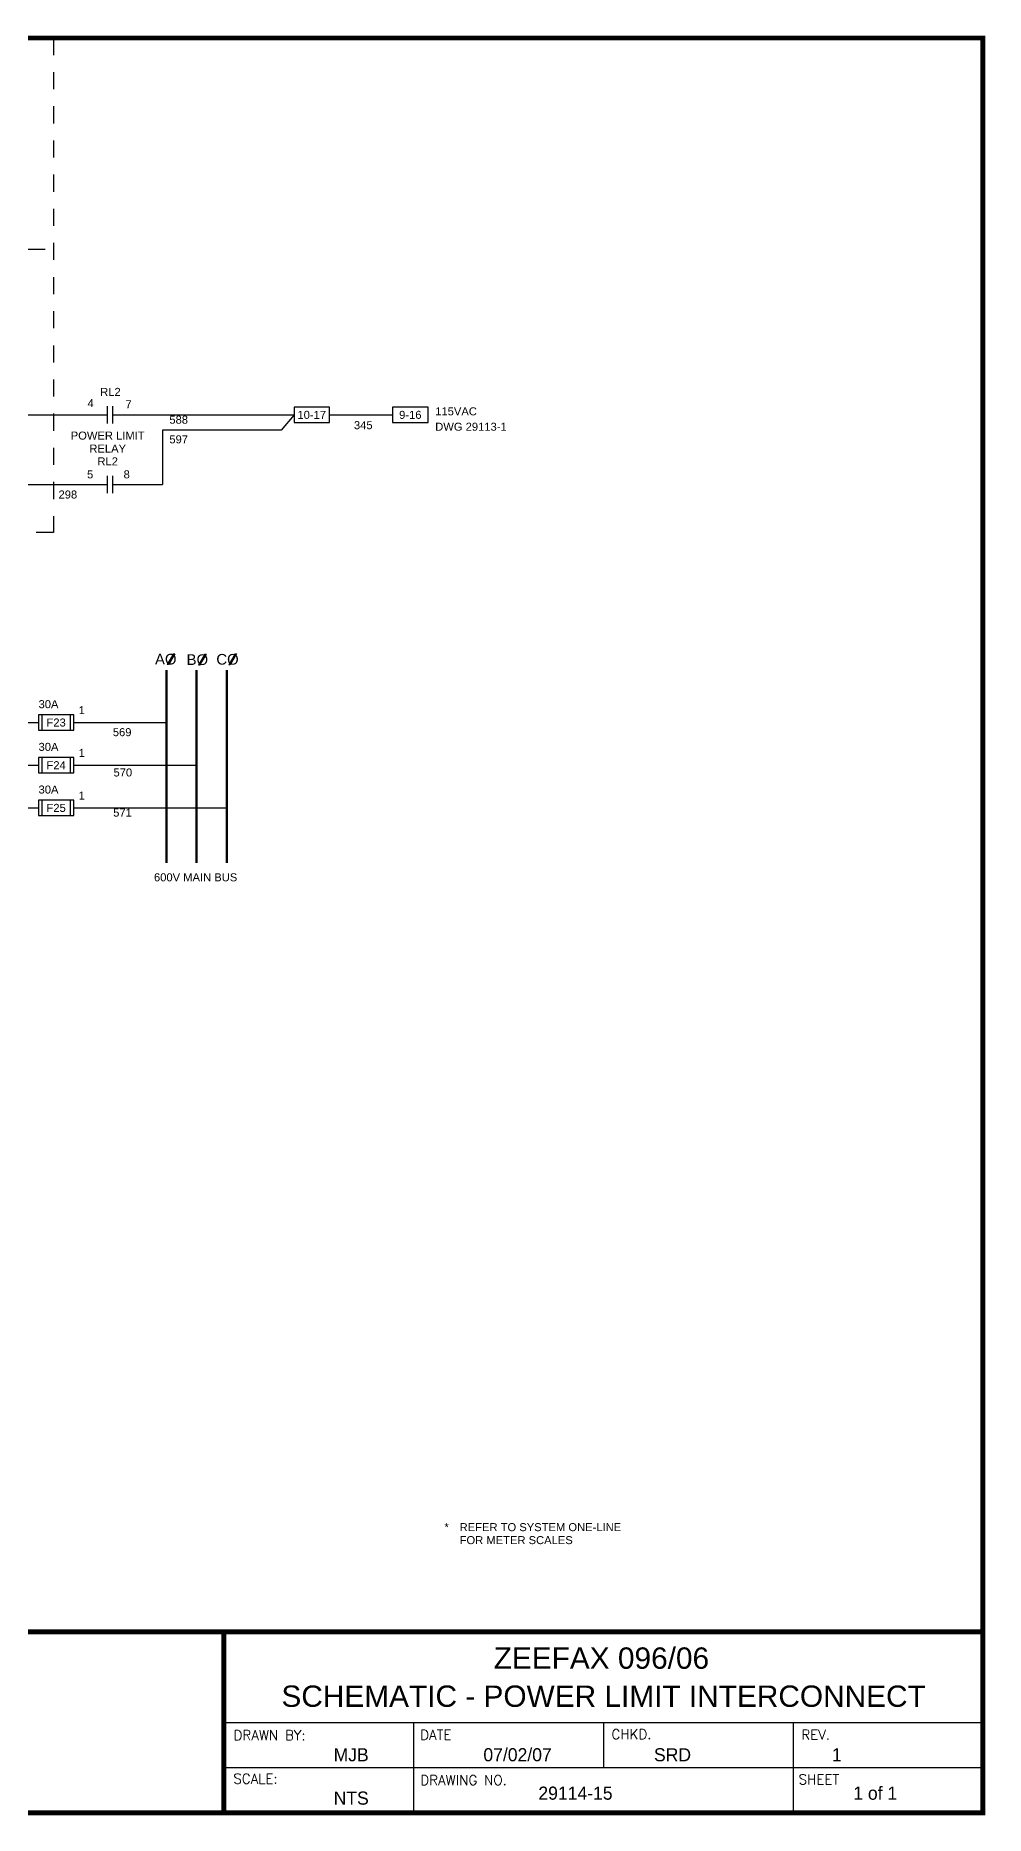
# Model space of a CAD drawing. Extents: x 1.2 to 17.8, y -2.1 to 8.4.
# Drawn here: x 12.25 to 17.81, y -2.07 to 8.36 of the extents above; entities that cross this region are included whole.
import ezdxf
from ezdxf.enums import TextEntityAlignment as Align

# ---------------------------------------------------------------- set-up
doc = ezdxf.new("R2010")
doc.units = 0
doc.header["$MEASUREMENT"] = 0
doc.linetypes.add('DASHED2', pattern=[0.375, 0.25, -0.125])
doc.layers.get('0').update_dxf_attribs({"linetype": 'CONTINUOUS'})
doc.layers.add('DRAWING', color=7, linetype='CONTINUOUS')
doc.styles.add('A1', font='A1.shx')
doc.styles.add('ROMAND', font='ROMAND.shx')
doc.styles.get("Standard").update_dxf_attribs({"font": 'ARIAL.TTF'})

# ---------------------------------------------------------------- blocks, each defined once
blk = doc.blocks.new('npcap')
for p, q in [((0, 0.051), (0, -0.051)), ((0.031, 0.051), (0.031, -0.051))]:
    blk.add_line(p, q)
blk = doc.blocks.new('A_phase')
h = blk.add_hatch(color=256)
h.paths.add_polyline_path([(0.1, -0.033), (0.108, -0.033), (0.145, 0.031), (0.137, 0.031)], flags=16)
h.paths.add_polyline_path([(0.01, -0.05), (0.165, -0.05), (0.165, 0.047), (0.01, 0.047)], flags=9)
for p, q in [((0.137, 0.031), (0.1, -0.033)), ((0.145, 0.031), (0.108, -0.033)), ((0.137, 0.031), (0.145, 0.031)), ((0.108, -0.033), (0.1, -0.033))]:
    blk.add_line(p, q)
blk.add_text('AO', height=0.0625).set_placement((0.029, -0.032))
blk = doc.blocks.new('B_phase')
h = blk.add_hatch(color=256)
h.paths.add_polyline_path([(0.094, -0.031), (0.101, -0.031), (0.139, 0.033), (0.131, 0.033)], flags=16)
h.paths.add_polyline_path([(0.01, -0.048), (0.158, -0.048), (0.158, 0.049), (0.01, 0.049)], flags=9)
for p, q in [((0.131, 0.033), (0.094, -0.031)), ((0.139, 0.033), (0.101, -0.031)), ((0.131, 0.033), (0.139, 0.033)), ((0.101, -0.031), (0.094, -0.031))]:
    blk.add_line(p, q)
blk.add_text('BO', height=0.0625).set_placement((0.025, -0.03))
blk = doc.blocks.new('C_phase')
h = blk.add_hatch(color=256)
h.paths.add_polyline_path([(0.099, -0.026), (0.107, -0.026), (0.144, 0.038), (0.136, 0.038)], flags=16)
h.paths.add_polyline_path([(0.013, -0.043), (0.168, -0.043), (0.168, 0.054), (0.013, 0.054)], flags=9)
for p, q in [((0.136, 0.038), (0.099, -0.026)), ((0.144, 0.038), (0.107, -0.026)), ((0.136, 0.038), (0.144, 0.038)), ((0.107, -0.026), (0.099, -0.026))]:
    blk.add_line(p, q)
blk.add_text('CO', height=0.0625).set_placement((0.025, -0.025))

msp = doc.modelspace()

# ---------------------------------------------------------------- linework, layer by layer
at = {"color": 7}
for p, q in [((13.355, -1.522), (17.8, -1.522)), ((14.466, -1.522), (14.466, -2.052)), ((15.578, -1.522), (15.578, -1.787)), ((16.689, -1.522), (16.689, -2.052)), ((13.355, -1.787), (17.8, -1.787))]:
    msp.add_line(p, q, dxfattribs=at)
at = {"color": 7, "const_width": 0.0288}
msp.add_lwpolyline([(17.8, -2.052), (17.8, 8.343), (1.168, 8.343), (1.168, -2.052)], close=True, dxfattribs=at)
for points in [[(1.168, -0.992), (17.8, -0.992)], [(13.355, -2.052), (13.355, -0.992)]]:
    msp.add_lwpolyline(points, dxfattribs=at)
at = {"layer": 'DRAWING', "color": 7, "linetype": 'DASHED2', "ltscale": 0.1875}
for p, q in [((12.357, 8.343), (12.357, 5.447)), ((8.208, 7.106), (12.357, 7.106)), ((12.357, 5.447), (9.347, 5.447))]:
    msp.add_line(p, q, dxfattribs=at)
at = {"layer": 'DRAWING', "color": 7}
for p, q in [((13.766, 6.181), (13.766, 6.092)), ((13.974, 6.181), (13.766, 6.181)), ((13.974, 6.092), (13.974, 6.181)), ((14.551, 6.181), (14.343, 6.181)), ((14.343, 6.181), (14.343, 6.092)), ((14.551, 6.092), (14.551, 6.181)), ((11.126, 6.136), (12.672, 6.136)), ((12.703, 6.136), (13.766, 6.136)), ((13.69, 6.047), (12.996, 6.047)), ((12.996, 6.047), (12.996, 5.728)), ((13.766, 6.092), (13.974, 6.092)), ((13.974, 6.136), (14.343, 6.136)), ((14.343, 6.092), (14.551, 6.092)), ((12.093, 5.728), (12.672, 5.728)), ((12.703, 5.728), (12.996, 5.728)), ((12.269, 4.379), (12.269, 4.29)), ((12.477, 4.379), (12.269, 4.379)), ((12.29, 4.379), (12.29, 4.29)), ((12.456, 4.379), (12.456, 4.29)), ((12.477, 4.29), (12.477, 4.379)), ((11.757, 4.334), (12.269, 4.334)), ((12.269, 4.29), (12.477, 4.29)), ((12.477, 4.334), (13.019, 4.334)), ((11.757, 4.084), (12.269, 4.084)), ((12.477, 4.129), (12.269, 4.129)), ((12.269, 4.129), (12.269, 4.04)), ((12.29, 4.129), (12.29, 4.04)), ((12.456, 4.129), (12.456, 4.04)), ((12.477, 4.04), (12.477, 4.129)), ((12.477, 4.084), (13.195, 4.084)), ((12.269, 4.04), (12.477, 4.04)), ((12.477, 3.879), (12.269, 3.879)), ((12.269, 3.879), (12.269, 3.79)), ((12.29, 3.879), (12.29, 3.79)), ((12.456, 3.879), (12.456, 3.79)), ((12.477, 3.79), (12.477, 3.879)), ((11.757, 3.834), (12.269, 3.834)), ((12.269, 3.79), (12.477, 3.79)), ((12.477, 3.834), (13.372, 3.834))]:
    msp.add_line(p, q, dxfattribs=at)
at = {"layer": 'DRAWING'}
msp.add_line((13.766, 6.136), (13.69, 6.047), dxfattribs=at)
at = {"layer": 'DRAWING', "color": 7, "lineweight": 50}
for p, q in [((13.019, 4.641), (13.019, 3.513)), ((13.195, 4.641), (13.195, 3.513)), ((13.372, 4.641), (13.372, 3.513))]:
    msp.add_line(p, q, dxfattribs=at)

# ---------------------------------------------------------------- block references
at = {"layer": 'DRAWING', "color": 7}
for name, p in [('npcap', (12.672, 6.136)), ('npcap', (12.672, 5.728)), ('A_phase', (12.923, 4.706)), ('B_phase', (13.112, 4.701)), ('C_phase', (13.286, 4.698))]:
    msp.add_blockref(name, p, dxfattribs=at)

# ---------------------------------------------------------------- texts
at = {"color": 7}
for s, height, style, p in [('CHKD.', 0.0576, 'ROMAND', (15.625, -1.62)), ('DRAWN BY:', 0.0576, 'ROMAND', (13.412, -1.626)), ('DATE', 0.0576, 'ROMAND', (14.505, -1.624)), ('REV.', 0.0576, 'ROMAND', (16.737, -1.623)), ('MJB', 0.0769, 'A1', (13.998, -1.75)), ('07/02/07', 0.0769, 'A1', (14.875, -1.75)), ('SRD', 0.0769, 'A1', (15.874, -1.75)), ('1', 0.0769, 'A1', (16.916, -1.75)), ('SCALE:', 0.0576, 'ROMAND', (13.411, -1.881)), ('DRAWING NO.', 0.05763, 'ROMAND', (14.506, -1.889)), ('SHEET', 0.0576, 'ROMAND', (16.721, -1.885)), ('NTS', 0.0769, 'A1', (13.998, -2.004)), ('29114-15', 0.0769, 'A1', (15.197, -1.975)), ('1 of 1', 0.0769, 'A1', (17.041, -1.975))]:
    msp.add_text(s, height=height, dxfattribs=dict(at, style=style)).set_placement(p)
at = {"layer": 'DRAWING', "color": 7}
for s, height, p in [('RL2', 0.0469, (12.691, 6.247)), ('POWER LIMIT', 0.04688, (12.675, 5.991)), ('RELAY', 0.0469, (12.675, 5.915)), ('RL2', 0.0469, (12.675, 5.84))]:
    msp.add_text(s, height=height, dxfattribs=at).set_placement(p, align=Align.CENTER)
for s, height, p in [('4', 0.0469, (12.557, 6.181)), ('7', 0.0469, (12.779, 6.175)), ('115VAC', 0.0469, (14.593, 6.133)), ('588', 0.0469, (13.036, 6.084)), ('345', 0.0469, (14.117, 6.052)), ('DWG 29113-1', 0.04688, (14.593, 6.043)), ('597', 0.0469, (13.036, 5.969)), ('5', 0.0469, (12.554, 5.764)), ('8', 0.0469, (12.768, 5.764)), ('298', 0.0469, (12.387, 5.646)), ('30A', 0.0469, (12.27, 4.418)), ('1', 0.0469, (12.505, 4.383)), ('569', 0.0469, (12.705, 4.254)), ('30A', 0.0469, (12.27, 4.168)), ('1', 0.0469, (12.505, 4.133)), ('570', 0.0469, (12.709, 4.018)), ('30A', 0.0469, (12.27, 3.918)), ('1', 0.0469, (12.505, 3.883)), ('571', 0.0469, (12.707, 3.783)), ('600V MAIN BUS', 0.04688, (12.946, 3.404)), ('*', 0.0469, (14.647, -0.402)), ('REFER TO SYSTEM ONE-LINE ', 0.04688, (14.736, -0.402)), ('FOR METER SCALES', 0.04688, (14.736, -0.478))]:
    msp.add_text(s, height=height, dxfattribs=at).set_placement(p)
for s, p in [('10-17', (13.87, 6.136)), ('9-16', (14.447, 6.136)), ('F23', (12.373, 4.334)), ('F24', (12.373, 4.084)), ('F25', (12.373, 3.834))]:
    msp.add_text(s, height=0.0469, dxfattribs=at).set_placement(p, align=Align.MIDDLE_CENTER)
at = {"layer": 'DRAWING', "color": 7, "linetype": 'ByBlock'}
for s, p in [('ZEEFAX 096/06', (15.566, -1.208)), ('SCHEMATIC - POWER LIMIT INTERCONNECT', (15.579, -1.431))]:
    msp.add_text(s, height=0.125, dxfattribs=at).set_placement(p, align=Align.CENTER)

doc.saveas('drawing.dxf')
